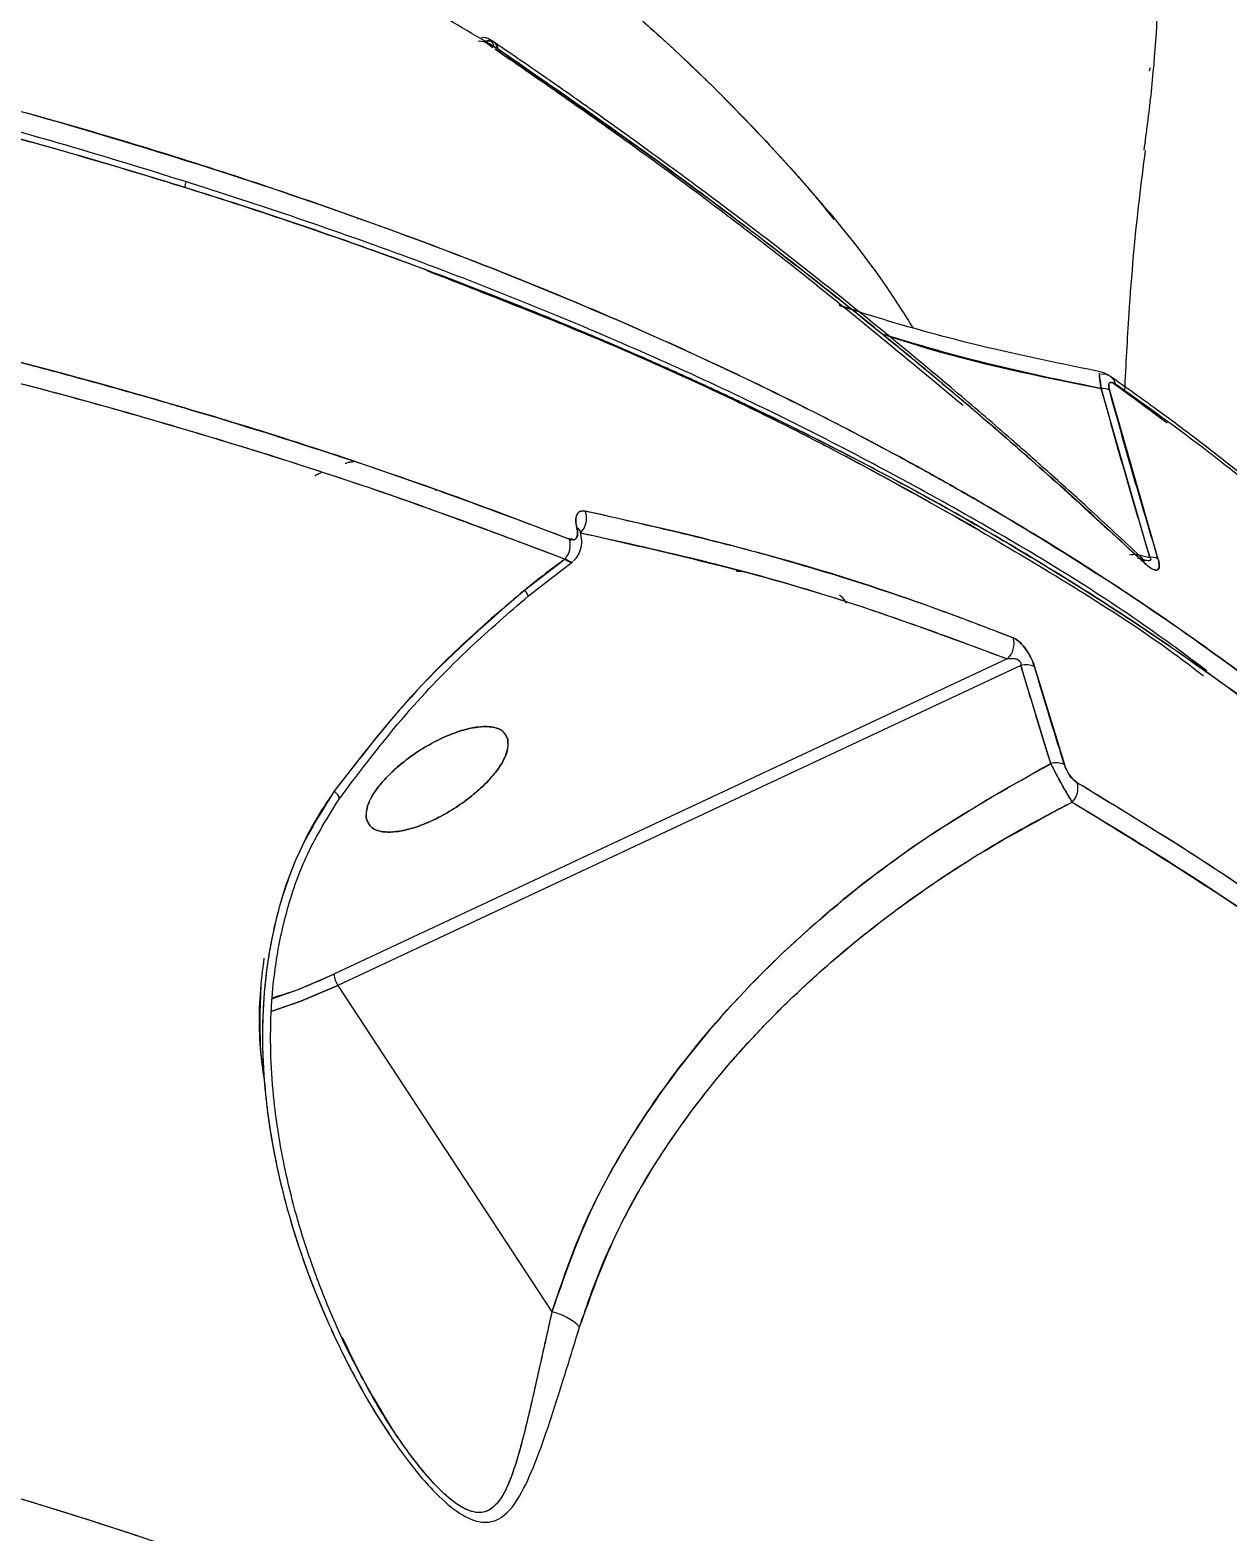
# Model space of a CAD drawing. Header units: millimetres. Extents: x -7083 to 7374, y -8368 to 7509.
# Drawn here: x 1782.1 to 1850.3, y -1719.2 to -1633.7 of the extents above; entities that cross this region are included whole.
import ezdxf

# ---------------------------------------------------------------- set-up
doc = ezdxf.new("R2010")
doc.units = ezdxf.units.MM
for name, color, linetype in [('DIKOM_ОБЪЕКТ', 7, 'Continuous'), ('DIKOM_РАЗМЕР_ЗОНА', 7, 'Continuous'), ('DIKOM_РАЗМЕР_ОБЪЕКТА', 7, 'Continuous')]:
    doc.layers.add(name, color=color, linetype=linetype)
doc.styles.add('style1', font='arial.ttf', dxfattribs={"width": 0.8})
doc.dimstyles.new('1-50', dxfattribs={"dimtxt": 300, "dimasz": 200, "dimexe": 100, "dimexo": 0, "dimgap": 100, "dimtad": 1, "dimtxsty": 'style1', "dimcen": 200, "dimclrd": 7, "dimclre": 7, "dimclrt": 7, "dimadec": 1, "dimazin": 2, "dimtfac": 1, "dimtmove": 0, "dimatfit": 2, "dimfxl": 0, "dimlwd": 25, "dimlwe": 18, "dimarcsym": 0})

# ---------------------------------------------------------------- blocks, each defined once
blk = doc.blocks.new('*D10')
at = {"layer": 'Defpoints', "color": 0, "transparency": 16777216}
for p in [(4593.55, 648.921), (-5583.425, 647.956), (4593.55, -5902.538)]:
    blk.add_point(p, dxfattribs=at)
at = {"layer": 'DIKOM_РАЗМЕР_ОБЪЕКТА', "color": 7, "lineweight": 18, "transparency": 16777216}
for p, q in [((4593.55, 648.921), (4593.55, -6002.538)), ((-5583.425, 647.956), (-5583.425, -6002.538))]:
    blk.add_line(p, q, dxfattribs=at)
at = {"layer": 'DIKOM_РАЗМЕР_ОБЪЕКТА', "color": 7, "lineweight": 25, "transparency": 16777216}
blk.add_line((-5383.425, -5902.538), (4393.55, -5902.538), dxfattribs=at)
at = {"layer": 'DIKOM_РАЗМЕР_ОБЪЕКТА', "color": 7, "transparency": 16777216}
for points in [[(-5383.425, -5869.204), (-5383.425, -5935.871), (-5583.425, -5902.538)], [(4393.55, -5869.204), (4393.55, -5935.871), (4593.55, -5902.538)]]:
    blk.add_solid(points, dxfattribs=at)
at = {"layer": 'DIKOM_РАЗМЕР_ОБЪЕКТА', "color": 7, "transparency": 16777216, "insert": (-226.127, -5649.366), "char_height": 300, "attachment_point": 5, "style": 'style1'}
blk.add_mtext('10150', dxfattribs=at)
blk = doc.blocks.new('*D11')
at = {"layer": 'Defpoints', "color": 0, "transparency": 16777216}
for p in [(-321.712, 5509.064), (-348.712, -4811.525), (5568.58, -4811.525)]:
    blk.add_point(p, dxfattribs=at)
at = {"layer": 'DIKOM_РАЗМЕР_ОБЪЕКТА', "color": 7, "lineweight": 18, "transparency": 16777216}
for p, q in [((-321.712, 5509.064), (5668.58, 5509.064)), ((-348.712, -4811.525), (5668.58, -4811.525))]:
    blk.add_line(p, q, dxfattribs=at)
at = {"layer": 'DIKOM_РАЗМЕР_ОБЪЕКТА', "color": 7, "lineweight": 25, "transparency": 16777216}
blk.add_line((5568.58, 5309.064), (5568.58, -4611.525), dxfattribs=at)
at = {"layer": 'DIKOM_РАЗМЕР_ОБЪЕКТА', "color": 7, "transparency": 16777216}
for points in [[(5535.247, 5309.064), (5601.913, 5309.064), (5568.58, 5509.064)], [(5535.247, -4611.525), (5601.913, -4611.525), (5568.58, -4811.525)]]:
    blk.add_solid(points, dxfattribs=at)
at = {"layer": 'DIKOM_РАЗМЕР_ОБЪЕКТА', "color": 7, "transparency": 16777216, "insert": (5315.306, 775.227), "char_height": 300, "attachment_point": 5, "rotation": 90, "style": 'style1'}
blk.add_mtext('10300', dxfattribs=at)
blk = doc.blocks.new('*D12')
at = {"layer": 'Defpoints', "color": 0, "transparency": 16777216}
for p in [(-621.712, 7509.064), (-373.605, -6811.526), (7273.891, -6811.526)]:
    blk.add_point(p, dxfattribs=at)
at = {"layer": 'DIKOM_РАЗМЕР_ЗОНА', "color": 7, "lineweight": 18, "transparency": 16777216}
for p, q in [((-621.712, 7509.064), (7373.891, 7509.064)), ((-373.605, -6811.526), (7373.891, -6811.526))]:
    blk.add_line(p, q, dxfattribs=at)
at = {"layer": 'DIKOM_РАЗМЕР_ЗОНА', "color": 7, "lineweight": 25, "transparency": 16777216}
blk.add_line((7273.891, 7309.064), (7273.891, -6611.526), dxfattribs=at)
at = {"layer": 'DIKOM_РАЗМЕР_ЗОНА', "color": 7, "transparency": 16777216}
for points in [[(7240.558, 7309.064), (7307.225, 7309.064), (7273.891, 7509.064)], [(7240.558, -6611.526), (7307.225, -6611.526), (7273.891, -6811.526)]]:
    blk.add_solid(points, dxfattribs=at)
at = {"layer": 'DIKOM_РАЗМЕР_ЗОНА', "color": 7, "transparency": 16777216, "insert": (7020.617, 1288.251), "char_height": 300, "attachment_point": 5, "rotation": 90, "style": 'style1'}
blk.add_mtext('14300', dxfattribs=at)
blk = doc.blocks.new('*D13')
at = {"layer": 'Defpoints', "color": 0, "transparency": 16777216}
for p in [(6593.528, 996.237), (-7083.425, 647.956), (6593.528, -8268.308)]:
    blk.add_point(p, dxfattribs=at)
at = {"layer": 'DIKOM_РАЗМЕР_ЗОНА', "color": 7, "lineweight": 18, "transparency": 16777216}
for p, q in [((6593.528, 996.237), (6593.528, -8368.308)), ((-7083.425, 647.956), (-7083.425, -8368.308))]:
    blk.add_line(p, q, dxfattribs=at)
at = {"layer": 'DIKOM_РАЗМЕР_ЗОНА', "color": 7, "lineweight": 25, "transparency": 16777216}
blk.add_line((-6883.425, -8268.308), (6393.528, -8268.308), dxfattribs=at)
at = {"layer": 'DIKOM_РАЗМЕР_ЗОНА', "color": 7, "transparency": 16777216}
for points in [[(-6883.425, -8234.975), (-6883.425, -8301.641), (-7083.425, -8268.308)], [(6393.528, -8234.975), (6393.528, -8301.641), (6593.528, -8268.308)]]:
    blk.add_solid(points, dxfattribs=at)
at = {"layer": 'DIKOM_РАЗМЕР_ЗОНА', "color": 7, "transparency": 16777216, "insert": (322.101, -8015.034), "char_height": 300, "attachment_point": 5, "style": 'style1'}
blk.add_mtext('13650', dxfattribs=at)

msp = doc.modelspace()

# ---------------------------------------------------------------- linework, layer by layer
at = {"layer": 'DIKOM_ОБЪЕКТ', "color": 7, "linetype": 'Continuous', "lineweight": 15}
for p, q in [((1808.525, -1634.375), (1808.21, -1634.178)), ((1807.962, -1634.352), (1807.616, -1634.323)), ((1807.939, -1634.357), (1807.994, -1634.36)), ((1807.994, -1634.36), (1807.946, -1634.358)), ((1807.994, -1634.36), (1807.962, -1634.352)), ((1808.418, -1634.658), (1807.994, -1634.36)), ((1808.449, -1634.686), (1807.994, -1634.36)), ((1808.733, -1634.759), (1808.514, -1634.622)), ((1808.543, -1634.387), (1808.525, -1634.374)), ((1809.394, -1635.362), (1808.687, -1634.856)), ((1808.763, -1634.779), (1808.733, -1634.759)), ((1845.862, -1636.009), (1845.924, -1635.81)), ((1790.947, -1642.368), (1790.91, -1642.622)), ((1800.783, -1644.475), (1800.771, -1644.435)), ((1829.276, -1649.714), (1828.174, -1649.361)), ((1844.805, -1654.556), (1843.833, -1653.83)), ((1846.867, -1656.073), (1843.835, -1653.827)), ((1845.873, -1663.725), (1843.101, -1654.108)), ((1843.574, -1654.196), (1846.342, -1663.798)), ((1800.53, -1658.259), (1800.224, -1658.315)), ((1805.234, -1659.939), (1805.214, -1659.869)), ((1805.621, -1661.281), (1805.613, -1661.257)), ((1813.268, -1662.439), (1813.264, -1662.442)), ((1812.84, -1662.664), (1812.809, -1662.684)), ((1812.84, -1662.833), (1812.872, -1662.755)), ((1812.84, -1662.835), (1812.872, -1662.757)), ((1812.878, -1662.696), (1812.96, -1662.642)), ((1812.91, -1662.703), (1812.967, -1662.637)), ((1812.565, -1663.817), (1810.268, -1665.586)), ((1810.477, -1665.923), (1812.994, -1663.976)), ((1811.618, -1663.468), (1811.615, -1663.47)), ((1845, -1663.521), (1845.873, -1663.725)), ((1845.326, -1663.827), (1845.51, -1663.87)), ((1845.54, -1663.877), (1845.351, -1663.687)), ((1822.602, -1664.524), (1822.329, -1664.534)), ((1837.752, -1669.504), (1799.401, -1687.473)), ((1838.525, -1669.882), (1799.627, -1688.108)), ((1840.229, -1675.474), (1838.525, -1669.882)), ((1839.309, -1669.951), (1841.009, -1675.53)), ((1809.298, -1674.058), (1809.297, -1674.054)), ((1801.265, -1678.686), (1801.267, -1678.691)), ((1799.627, -1688.108), (1811.816, -1706.709)), ((1795.474, -1693.632), (1795.413, -1693.22)), ((1813.26, -1708.012), (1813.399, -1707.563)), ((1802.153, -1712.502), (1802.544, -1713.1)), ((1802.661, -1713.278), (1802.449, -1712.908))]:
    msp.add_line(p, q, dxfattribs=at)
at = {"layer": 'DIKOM_ОБЪЕКТ', "color": 7, "linetype": 'Continuous', "lineweight": 15, "flags": 128}
for points in [[(1799.42, -1677.038), (1799.599, -1677.242), (1799.693, -1677.397), (1799.698, -1677.494), (1799.696, -1677.496)], [(1799.696, -1677.497), (1799.698, -1677.494), (1799.693, -1677.397), (1799.599, -1677.242), (1799.42, -1677.038)], [(1795.802, -1689.601), (1797.524, -1689.004), (1799.627, -1688.108)], [(1799.627, -1688.108), (1797.524, -1689.004), (1795.831, -1689.592)], [(1795.871, -1688.865), (1797.362, -1688.343), (1799.401, -1687.473)]]:
    msp.add_lwpolyline(points, dxfattribs=at)
at = {"layer": 'DIKOM_ОБЪЕКТ', "color": 7, "linetype": 'Continuous', "lineweight": 15}
for centre, radius, start, end in [((1807.932, -1634.699), 0.587, 7.51549, 102.36548), ((1808.236, -1634.941), 0.649, 78.57312, 114.99591), ((1808.257, -1634.974), 0.668, 79.83092, 113.22411), ((1808.245, -1634.815), 0.519, 3.93684, 66.48266), ((1808.246, -1634.813), 0.518, 3.66919, 62.10274), ((1808.209, -1634.794), 0.525, 3.79589, 53.07017), ((1808.209, -1634.794), 0.525, 3.79867, 53.00989), ((1843.212, -1654.028), 0.737, 13.26886, 97.22855), ((1843.203, -1654.033), 0.747, 13.42199, 54.86573), ((1843.184, -1654.977), 0.873, 63.45938, 95.40513), ((1812.638, -1661.498), 1.155, 314.609, 21.04451), ((1813.113, -1662.369), 0.348, 19.12065, 68.68772), ((1813.116, -1662.365), 0.343, 15.70636, 68.93401), ((1811.652, -1663.016), 1.215, 318.77174, 15.64311), ((1844.957, -1664.332), 0.764, 69.87864, 107.40551), ((1844.963, -1664.393), 0.825, 81.42104, 106.53041), ((1845, -1664.153), 0.584, 9.86229, 52.9534), ((1845, -1664.153), 0.584, 9.8626, 52.93081), ((1845.979, -1664.577), 0.859, 64.99312, 97.09889), ((1809.475, -1666.311), 1.074, 21.15568, 42.40609), ((1809.468, -1666.316), 1.082, 21.26236, 42.34536), ((1837.03, -1668.659), 1.112, 310.54205, 18.51139), ((1838.823, -1670.986), 1.144, 64.80488, 105.07659), ((1840.542, -1676.561), 1.132, 65.6286, 106.06236), ((1840.663, -1676.865), 1.122, 314.62266, 15.75821), ((1800.654, -1687.385), 1.255, 184.03627, 215.14927), ((2126.104, -1516.554), 455.766, 204.50707, 221.48123), ((1811.173, -1709.793), 3.151, 45.05219, 78.21097)]:
    msp.add_arc(centre, radius, start, end, dxfattribs=at)
for points, knots in [([(1845.555, -1640.527), (1845.692, -1639.488), (1846.137, -1636.13), (1846.442, -1630.94), (1846.577, -1624.962), (1846.465, -1619.469), (1846.127, -1613.813), (1845.556, -1608.11), (1844.882, -1603.257), (1844.217, -1599.3), (1843.625, -1596.158), (1842.954, -1592.95), (1842.202, -1589.678), (1841.366, -1586.34), (1840.44, -1582.938), (1839.24, -1578.843), (1837.68, -1573.976), (1835.654, -1568.257), (1833.311, -1562.244), (1830.703, -1556.125), (1828.131, -1550.566), (1825.676, -1545.585), (1823.415, -1541.23), (1820.798, -1536.423), (1818.764, -1532.876), (1817.326, -1530.447), (1816.844, -1529.639), (1816.35, -1528.819), (1815.846, -1527.987), (1815.33, -1527.143), (1814.716, -1526.147), (1813.906, -1524.846), (1812.794, -1523.085), (1811.355, -1520.847), (1809.572, -1518.136), (1807.509, -1515.08), (1805.383, -1512.018), (1802.892, -1508.52), (1800.191, -1504.836), (1796.97, -1500.589), (1792.683, -1495.116), (1787.164, -1488.406), (1780.624, -1480.871), (1776.188, -1476.079), (1774.055, -1473.775)], [0, 0, 0, 0, 0.02037, 0.065874, 0.09963, 0.134067, 0.169185, 0.204987, 0.239358, 0.258026, 0.277017, 0.296333, 0.315972, 0.335935, 0.356223, 0.376835, 0.408961, 0.442705, 0.478068, 0.515051, 0.550369, 0.575675, 0.602388, 0.62669, 0.659883, 0.664534, 0.669256, 0.674048, 0.678911, 0.683844, 0.688848, 0.696364, 0.706666, 0.719756, 0.735635, 0.754301, 0.773492, 0.789543, 0.815982, 0.838553, 0.864738, 0.913151, 0.958239, 1, 1, 1, 1]), ([(1808.514, -1634.622), (1807.143, -1633.823), (1804.401, -1632.224), (1800.074, -1628.995), (1795.696, -1625.212), (1791.337, -1620.867), (1787.096, -1616.036), (1783.071, -1610.789), (1779.347, -1605.203), (1776.012, -1599.358), (1773.142, -1593.353), (1770.813, -1587.287), (1769.016, -1581.231), (1768.345, -1577.315), (1768.008, -1575.356)], [0, 0, 0, 0, 0.083619, 0.167165, 0.250418, 0.333851, 0.417302, 0.500489, 0.583737, 0.667137, 0.750458, 0.833395, 0.916626, 1, 1, 1, 1]), ([(1784.1, -1612.011), (1784.85, -1612.366), (1786.874, -1613.324), (1790.101, -1614.971), (1793.561, -1616.831), (1796.383, -1618.44), (1798.638, -1619.78), (1800.619, -1621), (1802.759, -1622.367), (1805.095, -1623.923), (1807.484, -1625.593), (1809.687, -1627.21), (1811.156, -1628.336), (1811.989, -1628.99), (1812.343, -1629.27), (1812.665, -1629.527), (1812.957, -1629.761), (1813.217, -1629.971), (1814.511, -1631.023), (1816.68, -1632.86), (1819.581, -1635.511), (1822.284, -1638.163), (1824.818, -1640.864), (1826.707, -1642.993), (1827.664, -1644.199), (1827.885, -1644.478)], [0, 0, 0, 0, 0.040116, 0.108302, 0.179063, 0.237205, 0.274068, 0.314511, 0.358532, 0.407876, 0.464126, 0.516016, 0.557447, 0.56657, 0.574975, 0.582664, 0.589635, 0.595889, 0.601426, 0.683314, 0.757183, 0.828445, 0.905496, 0.978141, 1, 1, 1, 1]), ([(1784.134, -1612.055), (1787.208, -1613.563), (1793.744, -1616.768), (1802.736, -1622.211), (1811.286, -1628.255), (1818.929, -1634.708), (1825.442, -1641.42), (1829.912, -1646.751), (1831.906, -1649.894), (1832.399, -1650.672)], [0, 0, 0, 0, 0.144492, 0.307235, 0.470994, 0.634492, 0.797022, 0.949771, 1, 1, 1, 1]), ([(1805.766, -1858.814), (1805.037, -1858.205), (1801.156, -1854.964), (1794.33, -1848.888), (1785.302, -1840.58), (1776.509, -1832.056), (1767.932, -1823.339), (1759.583, -1814.429), (1751.466, -1805.332), (1743.586, -1796.051), (1735.947, -1786.592), (1728.554, -1776.958), (1721.411, -1767.154), (1714.524, -1757.186), (1707.896, -1747.058), (1701.53, -1736.774), (1695.433, -1726.342), (1689.606, -1715.764), (1684.054, -1705.047), (1678.781, -1694.197), (1673.79, -1683.218), (1669.084, -1672.116), (1664.669, -1660.896), (1660.536, -1649.568), (1656.732, -1638.125), (1654.219, -1630.157), (1653.062, -1625.983), (1652.979, -1625.682)], [0, 0, 0, 0, 0.009839, 0.05237, 0.094935, 0.137535, 0.180168, 0.222836, 0.265537, 0.308272, 0.35104, 0.393842, 0.436678, 0.479547, 0.52245, 0.565386, 0.608357, 0.651362, 0.694401, 0.737474, 0.780582, 0.823724, 0.866901, 0.910114, 0.953361, 0.996643, 1, 1, 1, 1]), ([(1890.098, -1724.309), (1889.796, -1723.173), (1888.724, -1719.141), (1885.919, -1712.446), (1882.15, -1705.159), (1878.168, -1698.939), (1875.274, -1695.009), (1873.177, -1692.395), (1872.06, -1691.05), (1870.91, -1689.712), (1869.728, -1688.381), (1868.514, -1687.059), (1866.178, -1684.596), (1862.486, -1680.981), (1857.081, -1676.26), (1850.985, -1671.514), (1844.435, -1666.976), (1837.473, -1662.663), (1830.453, -1658.758), (1825.308, -1656.179), (1822.43, -1654.812), (1821.706, -1654.472), (1820.977, -1654.133), (1820.242, -1653.794), (1819.502, -1653.457), (1818.757, -1653.12), (1818.006, -1652.785), (1816.873, -1652.283), (1815.151, -1651.535), (1812.618, -1650.466), (1809.417, -1649.165), (1805.512, -1647.651), (1800.863, -1645.945), (1795.435, -1644.079), (1789.179, -1642.084), (1782.766, -1640.207), (1776.32, -1638.472), (1769.977, -1636.896), (1764.817, -1635.722), (1761.051, -1634.917), (1758.863, -1634.463), (1756.625, -1634.013), (1754.336, -1633.567), (1751.995, -1633.126), (1749.602, -1632.69), (1747.155, -1632.26), (1741.065, -1631.229), (1731.331, -1629.775), (1717.857, -1628.181), (1704.565, -1626.985), (1691.52, -1626.144), (1678.775, -1625.628), (1666.399, -1625.375), (1658.182, -1625.412), (1654.174, -1625.43)], [0, 0, 0, 0, 0.018388, 0.065235, 0.112865, 0.144731, 0.176938, 0.18543, 0.193946, 0.202484, 0.211047, 0.219632, 0.228241, 0.25945, 0.292187, 0.326453, 0.362247, 0.395011, 0.428959, 0.459812, 0.462892, 0.465981, 0.469078, 0.472184, 0.4753, 0.478424, 0.481556, 0.484698, 0.492536, 0.502845, 0.515625, 0.531009, 0.548904, 0.56931, 0.592227, 0.617655, 0.637898, 0.659492, 0.682436, 0.689454, 0.696589, 0.703841, 0.711211, 0.718698, 0.726302, 0.734024, 0.741862, 0.783595, 0.82371, 0.862205, 0.899082, 0.93434, 0.96798, 1, 1, 1, 1]), ([(1654.174, -1625.43), (1660.206, -1625.42), (1672.248, -1625.398), (1689.717, -1626.021), (1706.664, -1627.115), (1723.04, -1628.718), (1738.853, -1630.82), (1753.812, -1633.373), (1767.944, -1636.347), (1781.227, -1639.704), (1793.87, -1643.485), (1805.815, -1647.67), (1817.281, -1652.341), (1828.227, -1657.523), (1838.596, -1663.249), (1848.168, -1669.418), (1856.898, -1676.012), (1864.735, -1682.997), (1871.513, -1690.193), (1877.293, -1697.559), (1882.118, -1705.078), (1886.174, -1712.856), (1888.168, -1718.266), (1889.163, -1720.966)], [0, 0, 0, 0, 0.049192, 0.098197, 0.146954, 0.195582, 0.244195, 0.292909, 0.339036, 0.385421, 0.431645, 0.477638, 0.523501, 0.572107, 0.62079, 0.669667, 0.718838, 0.767884, 0.816666, 0.862527, 0.908356, 0.954249, 1, 1, 1, 1]), ([(1807.994, -1634.36), (1807.988, -1634.359), (1807.977, -1634.356), (1807.967, -1634.353), (1807.962, -1634.352)], [0, 0, 0, 0, 0.559721, 1, 1, 1, 1]), ([(1808.514, -1634.622), (1808.555, -1634.645), (1808.627, -1634.686), (1808.7, -1634.737), (1808.733, -1634.759)], [0, 0, 0, 0, 0.558645, 1, 1, 1, 1]), ([(1845.351, -1663.687), (1844.348, -1662.749), (1842.547, -1661.065), (1840.085, -1658.849), (1838.141, -1657.133), (1836.506, -1655.713), (1833.403, -1653.061), (1829.37, -1649.74), (1824.444, -1645.872), (1821.229, -1643.435), (1818.834, -1641.66), (1817.015, -1640.329), (1814.678, -1638.647), (1811.804, -1636.619), (1809.677, -1635.163), (1808.527, -1634.376)], [0, 0, 0, 0, 0.091948, 0.164976, 0.219189, 0.26249, 0.306653, 0.485001, 0.598718, 0.70378, 0.737874, 0.78436, 0.843549, 0.915431, 1, 1, 1, 1]), ([(1835.236, -1655.077), (1831.915, -1652.312), (1825.99, -1647.38), (1817.025, -1640.629), (1811.324, -1636.675), (1808.573, -1634.767)], [0, 0, 0, 0, 0.397573, 0.709324, 1, 1, 1, 1]), ([(1808.733, -1634.759), (1808.739, -1634.763), (1808.749, -1634.77), (1808.759, -1634.776), (1808.763, -1634.779)], [0, 0, 0, 0, 0.559996, 1, 1, 1, 1]), ([(1808.763, -1634.779), (1812.512, -1637.386), (1820.018, -1642.606), (1829.721, -1650.168), (1838.268, -1657.315), (1843.135, -1661.804), (1845.575, -1664.053)], [0, 0, 0, 0, 0.278766, 0.558214, 0.778604, 1, 1, 1, 1]), ([(1845.575, -1664.053), (1844.421, -1662.977), (1842.176, -1660.882), (1838.783, -1657.86), (1835.509, -1655.031), (1832.358, -1652.394), (1829.175, -1649.803), (1824.247, -1645.91), (1817.515, -1640.831), (1811.623, -1636.757), (1808.763, -1634.779)], [0, 0, 0, 0, 0.105644, 0.205641, 0.299986, 0.388676, 0.471706, 0.563448, 0.788067, 1, 1, 1, 1]), ([(1889.592, -1722.346), (1889.499, -1721.968), (1888.709, -1718.783), (1886.411, -1713.035), (1882.655, -1705.143), (1877.894, -1697.413), (1872.18, -1689.832), (1865.413, -1682.437), (1857.717, -1675.389), (1849.128, -1668.731), (1839.695, -1662.498), (1829.656, -1656.815), (1819.07, -1651.653), (1807.989, -1646.98), (1796.188, -1642.706), (1783.727, -1638.802), (1774.869, -1636.556), (1770.432, -1635.432)], [0, 0, 0, 0, 0.009286, 0.078279, 0.147032, 0.215693, 0.288572, 0.361682, 0.435201, 0.508842, 0.582039, 0.654961, 0.72362, 0.792335, 0.861248, 0.93051, 1, 1, 1, 1]), ([(1770.432, -1635.432), (1773.49, -1636.195), (1779.755, -1637.758), (1788.979, -1640.436), (1798.296, -1643.458), (1807.221, -1646.73), (1815.729, -1650.224), (1823.457, -1653.761), (1828.654, -1656.403), (1831.52, -1657.944), (1832.422, -1658.435), (1833.32, -1658.931), (1834.216, -1659.433), (1835.109, -1659.939), (1838.195, -1661.713), (1843.13, -1664.736), (1849.434, -1669.049), (1854.896, -1673.198), (1859.597, -1677.14), (1863.615, -1680.835), (1867.019, -1684.251), (1869.876, -1687.356), (1872.244, -1690.127), (1874.098, -1692.443), (1875.522, -1694.322), (1876.557, -1695.746), (1877.244, -1696.723), (1877.616, -1697.263), (1877.758, -1697.471), (1877.817, -1697.557), (1877.842, -1697.594), (1877.852, -1697.609), (1877.856, -1697.615), (1877.857, -1697.616)], [0, 0, 0, 0, 0.060818, 0.124616, 0.191392, 0.261148, 0.324998, 0.391155, 0.451283, 0.459289, 0.467326, 0.475394, 0.483493, 0.491622, 0.499781, 0.568378, 0.632084, 0.690897, 0.744819, 0.793849, 0.837987, 0.877232, 0.911586, 0.941047, 0.962014, 0.979529, 0.992086, 0.996765, 0.998659, 0.999461, 0.999808, 0.999959, 1, 1, 1, 1]), ([(1849.125, -1670.186), (1847.921, -1669.292), (1843.768, -1666.213), (1835.763, -1661.381), (1825.156, -1655.699), (1813.685, -1650.488), (1801.461, -1645.717), (1788.427, -1641.444), (1777.586, -1638.324), (1770.859, -1636.804), (1768.966, -1636.377)], [0, 0, 0, 0, 0.060058, 0.20708, 0.354089, 0.501095, 0.64809, 0.795088, 0.942361, 1, 1, 1, 1]), ([(1844.45, -1654.235), (1844.526, -1652.764), (1844.718, -1649.053), (1845.121, -1644.495), (1845.51, -1641.466), (1845.63, -1640.536)], [0, 0, 0, 0, 0.312844, 0.789034, 1, 1, 1, 1]), ([(1804.699, -1647.386), (1808.509, -1648.874), (1816.644, -1652.05), (1828.043, -1657.527), (1838.959, -1663.742), (1845.898, -1668.078), (1848.924, -1670.463), (1848.927, -1670.465)], [0, 0, 0, 0, 0.226784, 0.484089, 0.741223, 0.999716, 1, 1, 1, 1]), ([(1836.199, -1662.192), (1832.985, -1660.389), (1826.553, -1656.783), (1816.196, -1651.89), (1808.782, -1648.973), (1805.152, -1647.545)], [0, 0, 0, 0, 0.337785, 0.675775, 1, 1, 1, 1]), ([(1812.822, -1662.689), (1808.852, -1661.201), (1800.919, -1658.229), (1789.051, -1654.603), (1777.67, -1651.545), (1770.38, -1649.913), (1766.731, -1649.096)], [0, 0, 0, 0, 0.280203, 0.559922, 0.779771, 1, 1, 1, 1]), ([(1766.731, -1649.096), (1768.742, -1649.538), (1772.513, -1650.366), (1777.674, -1651.615), (1781.86, -1652.687), (1785.172, -1653.58), (1787.224, -1654.153), (1788.441, -1654.499), (1788.985, -1654.656), (1789.495, -1654.803), (1789.97, -1654.941), (1790.41, -1655.07), (1793.501, -1655.979), (1798.911, -1657.665), (1806.236, -1660.171), (1810.7, -1661.878), (1812.822, -1662.689)], [0, 0, 0, 0, 0.120822, 0.226649, 0.317481, 0.382191, 0.436321, 0.44875, 0.460452, 0.471429, 0.481681, 0.491206, 0.500006, 0.682433, 0.849098, 1, 1, 1, 1]), ([(1843.05, -1653.146), (1841.212, -1652.772), (1837.3, -1651.976), (1832.345, -1650.704), (1829.247, -1649.72), (1828.212, -1649.391)], [0, 0, 0, 0, 0.371184, 0.789939, 1, 1, 1, 1]), ([(1766.536, -1650.252), (1771.159, -1651.299), (1780.398, -1653.389), (1792.512, -1656.834), (1803.257, -1660.298), (1809.461, -1662.644), (1812.565, -1663.817)], [0, 0, 0, 0, 0.280199, 0.559918, 0.779768, 1, 1, 1, 1]), ([(1766.536, -1650.252), (1770.653, -1651.179), (1778.892, -1653.032), (1790.622, -1656.271), (1801.935, -1659.818), (1809.016, -1662.482), (1812.565, -1663.817)], [0, 0, 0, 0, 0.249196, 0.49863, 0.748745, 1, 1, 1, 1]), ([(1830.625, -1650.994), (1831.276, -1651.207), (1835.414, -1652.558), (1839.586, -1653.399), (1843.101, -1654.108)], [0, 0, 0, 0, 0.157387, 1, 1, 1, 1]), ([(1843.101, -1654.108), (1840.463, -1653.562), (1836.302, -1652.702), (1832.156, -1651.46), (1830.639, -1651.006)], [0, 0, 0, 0, 0.634013, 1, 1, 1, 1]), ([(1843.013, -1653.252), (1843.013, -1653.252), (1843.002, -1653.279), (1843.023, -1653.548), (1843.075, -1653.918), (1843.101, -1654.108)], [0, 0, 0, 0, 0.014207, 0.494018, 1, 1, 1, 1]), ([(1843.101, -1654.108), (1843.086, -1654.006), (1843.056, -1653.803), (1843.019, -1653.481), (1843.002, -1653.257), (1843.017, -1653.232), (1843.019, -1653.229)], [0, 0, 0, 0, 0.230615, 0.460509, 0.918559, 1, 1, 1, 1]), ([(1843.634, -1653.423), (1843.527, -1653.358), (1843.314, -1653.229), (1843.133, -1653.183), (1843.044, -1653.16)], [0, 0, 0, 0, 0.505515, 1, 1, 1, 1]), ([(1843.574, -1654.196), (1843.56, -1654.138), (1843.533, -1654.021), (1843.533, -1653.846), (1843.636, -1653.697), (1843.812, -1653.795), (1843.929, -1653.859)], [0, 0, 0, 0, 0.125421, 0.251043, 0.501275, 1, 1, 1, 1]), ([(1843.929, -1653.859), (1843.87, -1653.823), (1843.753, -1653.751), (1843.631, -1653.745), (1843.562, -1653.803), (1843.533, -1653.891), (1843.533, -1654.022), (1843.56, -1654.138), (1843.574, -1654.196)], [0, 0, 0, 0, 0.249591, 0.499094, 0.629881, 0.749877, 0.874735, 1, 1, 1, 1]), ([(1869.863, -1677.667), (1869.215, -1676.861), (1868.052, -1675.416), (1866.424, -1673.53), (1865.122, -1672.076), (1864.014, -1670.877), (1861.89, -1668.642), (1859.071, -1665.869), (1855.539, -1662.682), (1853.193, -1660.694), (1851.424, -1659.254), (1850.07, -1658.175), (1848.317, -1656.821), (1846.145, -1655.198), (1844.515, -1654.046), (1843.634, -1653.423)], [0, 0, 0, 0, 0.09177, 0.164621, 0.218608, 0.261893, 0.306066, 0.484392, 0.598077, 0.702949, 0.737219, 0.783885, 0.843218, 0.915243, 1, 1, 1, 1]), ([(1870.074, -1678.039), (1869.185, -1676.94), (1867.329, -1674.647), (1864.323, -1671.312), (1862.021, -1668.946), (1860.639, -1667.591), (1860.189, -1667.154), (1859.733, -1666.716), (1859.269, -1666.275), (1858.798, -1665.832), (1858.082, -1665.166), (1856.981, -1664.162), (1855.339, -1662.71), (1853.239, -1660.924), (1850.643, -1658.82), (1847.52, -1656.413), (1845.178, -1654.747), (1843.929, -1653.859)], [0, 0, 0, 0, 0.125697, 0.262518, 0.392122, 0.409732, 0.42749, 0.445395, 0.463449, 0.48165, 0.499999, 0.545844, 0.606685, 0.682521, 0.773352, 0.879178, 1, 1, 1, 1]), ([(1843.101, -1654.108), (1843.601, -1655.904), (1844.494, -1659.111), (1845.452, -1662.315), (1845.873, -1663.725)], [0, 0, 0, 0, 0.559997, 1, 1, 1, 1]), ([(1846.342, -1663.798), (1845.808, -1662.007), (1844.854, -1658.807), (1843.965, -1655.605), (1843.574, -1654.196)], [0, 0, 0, 0, 0.559997, 1, 1, 1, 1]), ([(1798.308, -1659.071), (1798.344, -1659.049), (1798.452, -1658.983), (1798.582, -1658.93), (1798.669, -1658.894)], [0, 0, 0, 0, 0.332856, 1, 1, 1, 1]), ([(1800.049, -1658.365), (1800.063, -1658.361), (1800.223, -1658.306), (1800.389, -1658.283), (1800.541, -1658.262)], [0, 0, 0, 0, 0.083709, 1, 1, 1, 1]), ([(1813.715, -1661.083), (1813.604, -1661.08), (1813.382, -1661.072), (1813.211, -1661.304), (1813.155, -1661.634), (1813.212, -1661.908), (1813.24, -1662.045)], [0, 0, 0, 0, 0.279502, 0.559696, 0.780207, 1, 1, 1, 1]), ([(1813.24, -1662.045), (1813.209, -1661.89), (1813.149, -1661.58), (1813.232, -1661.26), (1813.416, -1661.067), (1813.616, -1661.078), (1813.715, -1661.083)], [0, 0, 0, 0, 0.250023, 0.500454, 0.750725, 1, 1, 1, 1]), ([(1813.715, -1661.083), (1815.518, -1661.475), (1819.038, -1662.24), (1824.091, -1663.564), (1828.95, -1665.008), (1833.635, -1666.577), (1836.62, -1667.737), (1838.084, -1668.306)], [0, 0, 0, 0, 0.207436, 0.40497, 0.603836, 0.805731, 1, 1, 1, 1]), ([(1838.084, -1668.306), (1835.962, -1667.495), (1831.721, -1665.873), (1823.701, -1663.366), (1817.503, -1661.949), (1813.715, -1661.083)], [0, 0, 0, 0, 0.280106, 0.559986, 1, 1, 1, 1]), ([(1812.822, -1662.689), (1812.905, -1662.709), (1813.072, -1662.748), (1813.232, -1662.627), (1813.289, -1662.43), (1813.282, -1662.224), (1813.254, -1662.104), (1813.24, -1662.045)], [0, 0, 0, 0, 0.250025, 0.499448, 0.749226, 0.876078, 1, 1, 1, 1]), ([(1813.24, -1662.045), (1813.263, -1662.175), (1813.309, -1662.435), (1813.21, -1662.652), (1813.045, -1662.746), (1812.896, -1662.708), (1812.822, -1662.689)], [0, 0, 0, 0, 0.278882, 0.558369, 0.778837, 1, 1, 1, 1]), ([(1813.043, -1663.91), (1813.12, -1663.839), (1813.302, -1663.673), (1813.474, -1663.286), (1813.552, -1662.789), (1813.479, -1662.434), (1813.442, -1662.254)], [0, 0, 0, 0, 0.18929, 0.448582, 0.722177, 1, 1, 1, 1]), ([(1813.442, -1662.254), (1813.437, -1662.235), (1813.426, -1662.197), (1813.425, -1662.175), (1813.418, -1662.184), (1813.418, -1662.184)], [0, 0, 0, 0, 0.493321, 0.98405, 1, 1, 1, 1]), ([(1813.449, -1662.32), (1815.868, -1662.854), (1820.705, -1663.921), (1828.924, -1666.218), (1834.403, -1668.257), (1837.752, -1669.504)], [0, 0, 0, 0, 0.280103, 0.559983, 1, 1, 1, 1]), ([(1813.449, -1662.32), (1817.748, -1663.298), (1826.339, -1665.252), (1833.95, -1668.087), (1837.752, -1669.504)], [0, 0, 0, 0, 0.500503, 1, 1, 1, 1]), ([(1812.565, -1663.817), (1812.081, -1664.177), (1811.305, -1664.754), (1810.552, -1665.359), (1810.268, -1665.586)], [0, 0, 0, 0, 0.624196, 1, 1, 1, 1]), ([(1812.98, -1663.958), (1812.975, -1663.965), (1812.957, -1663.994), (1812.842, -1663.992), (1812.682, -1663.891), (1812.565, -1663.817)], [0, 0, 0, 0, 0.093086, 0.33889, 1, 1, 1, 1]), ([(1812.565, -1663.817), (1812.716, -1663.928), (1812.871, -1664.043), (1812.917, -1663.984), (1812.918, -1663.983)], [0, 0, 0, 0, 0.971854, 1, 1, 1, 1]), ([(1845.873, -1663.725), (1845.886, -1663.742), (1845.91, -1663.773), (1845.928, -1663.814), (1845.932, -1663.84), (1845.929, -1663.864), (1845.91, -1663.892), (1845.858, -1663.911), (1845.708, -1663.917), (1845.48, -1663.873), (1845.275, -1663.796), (1845.19, -1663.764)], [0, 0, 0, 0, 0.052639, 0.0971, 0.118154, 0.139501, 0.186139, 0.265684, 0.370658, 0.7386, 1, 1, 1, 1]), ([(1845.873, -1663.725), (1845.888, -1663.744), (1845.915, -1663.78), (1845.935, -1663.835), (1845.926, -1663.876), (1845.879, -1663.91), (1845.777, -1663.917), (1845.654, -1663.904), (1845.567, -1663.881), (1845.535, -1663.872)], [0, 0, 0, 0, 0.092954, 0.17259, 0.252133, 0.344844, 0.568165, 0.842989, 1, 1, 1, 1]), ([(1845.575, -1664.053), (1845.811, -1664.247), (1846.106, -1664.49), (1846.337, -1664.441), (1846.411, -1664.331), (1846.424, -1664.114), (1846.369, -1663.904), (1846.342, -1663.798)], [0, 0, 0, 0, 0.498017, 0.623673, 0.7495, 0.874752, 1, 1, 1, 1]), ([(1846.342, -1663.798), (1846.369, -1663.904), (1846.424, -1664.115), (1846.411, -1664.328), (1846.339, -1664.441), (1846.185, -1664.472), (1845.927, -1664.361), (1845.692, -1664.156), (1845.575, -1664.053)], [0, 0, 0, 0, 0.125096, 0.250084, 0.368464, 0.500677, 0.74976, 1, 1, 1, 1]), ([(1810.268, -1665.586), (1809.137, -1666.547), (1806.878, -1668.464), (1803.149, -1672.22), (1800.837, -1675.208), (1799.42, -1677.038)], [0, 0, 0, 0, 0.280028, 0.559127, 1, 1, 1, 1]), ([(1810.268, -1665.586), (1808.268, -1667.319), (1804.253, -1670.796), (1801.035, -1674.953), (1799.42, -1677.038)], [0, 0, 0, 0, 0.498349, 1, 1, 1, 1]), ([(1799.696, -1677.496), (1800.932, -1675.86), (1803.222, -1672.829), (1806.906, -1669.007), (1809.36, -1666.888), (1810.477, -1665.923)], [0, 0, 0, 0, 0.389813, 0.722091, 1, 1, 1, 1]), ([(1828.592, -1666.336), (1828.574, -1666.291), (1828.506, -1666.115), (1828.329, -1665.98), (1828.197, -1665.879)], [0, 0, 0, 0, 0.257121, 1, 1, 1, 1]), ([(1838.084, -1668.306), (1838.186, -1668.36), (1838.392, -1668.468), (1838.695, -1668.788), (1838.927, -1669.114), (1839.086, -1669.39), (1839.22, -1669.677), (1839.28, -1669.86), (1839.309, -1669.951)], [0, 0, 0, 0, 0.248293, 0.498044, 0.625005, 0.748636, 0.873864, 1, 1, 1, 1]), ([(1839.309, -1669.951), (1839.242, -1669.764), (1839.107, -1669.389), (1838.752, -1668.847), (1838.393, -1668.469), (1838.187, -1668.36), (1838.084, -1668.306)], [0, 0, 0, 0, 0.249741, 0.499174, 0.750247, 1, 1, 1, 1]), ([(1837.752, -1669.504), (1837.906, -1669.483), (1838.104, -1669.456), (1838.349, -1669.538), (1838.445, -1669.604), (1838.499, -1669.676), (1838.526, -1669.741), (1838.535, -1669.813), (1838.529, -1669.858), (1838.525, -1669.882)], [0, 0, 0, 0, 0.498281, 0.639407, 0.749005, 0.808026, 0.866278, 0.928875, 1, 1, 1, 1]), ([(1837.752, -1669.504), (1837.897, -1669.484), (1838.082, -1669.459), (1838.314, -1669.524), (1838.421, -1669.582), (1838.493, -1669.66), (1838.526, -1669.739), (1838.535, -1669.812), (1838.529, -1669.858), (1838.525, -1669.882)], [0, 0, 0, 0, 0.470852, 0.600381, 0.710224, 0.804347, 0.864481, 0.928431, 1, 1, 1, 1]), ([(1838.525, -1669.882), (1838.835, -1670.927), (1839.39, -1672.794), (1839.972, -1674.655), (1840.229, -1675.474)], [0, 0, 0, 0, 0.559999, 1, 1, 1, 1]), ([(1841.009, -1675.53), (1840.684, -1674.491), (1840.104, -1672.634), (1839.552, -1670.771), (1839.309, -1669.951)], [0, 0, 0, 0, 0.559999, 1, 1, 1, 1]), ([(1809.311, -1674.106), (1809.237, -1673.937), (1809.069, -1673.553), (1808.406, -1673.349), (1807.594, -1673.372), (1806.78, -1673.542), (1805.837, -1673.879), (1804.834, -1674.375), (1803.857, -1674.992), (1802.991, -1675.671), (1802.292, -1676.351), (1801.652, -1677.143), (1801.219, -1677.964), (1801.242, -1678.429), (1801.252, -1678.634)], [0, 0, 0, 0, 0.088709, 0.201691, 0.268463, 0.341464, 0.419367, 0.5, 0.580633, 0.658536, 0.731537, 0.798309, 0.911291, 1, 1, 1, 1]), ([(1801.252, -1678.634), (1801.244, -1678.403), (1801.228, -1677.932), (1801.677, -1677.113), (1802.291, -1676.351), (1802.991, -1675.671), (1803.857, -1674.992), (1804.834, -1674.375), (1805.837, -1673.879), (1806.78, -1673.542), (1807.594, -1673.373), (1808.374, -1673.35), (1809.049, -1673.541), (1809.225, -1673.92), (1809.311, -1674.106)], [0, 0, 0, 0, 0.098697, 0.20171, 0.26835, 0.341474, 0.419372, 0.5, 0.580628, 0.658526, 0.731648, 0.79829, 0.901302, 1, 1, 1, 1]), ([(1809.311, -1674.106), (1809.318, -1674.337), (1809.334, -1674.808), (1808.885, -1675.628), (1808.271, -1676.389), (1807.571, -1677.069), (1806.705, -1677.749), (1805.729, -1678.365), (1804.725, -1678.861), (1803.782, -1679.198), (1802.968, -1679.368), (1802.188, -1679.391), (1801.513, -1679.2), (1801.337, -1678.82), (1801.252, -1678.634)], [0, 0, 0, 0, 0.098697, 0.20171, 0.26835, 0.341474, 0.419372, 0.5, 0.580628, 0.658526, 0.731648, 0.79829, 0.901302, 1, 1, 1, 1]), ([(1801.252, -1678.634), (1801.325, -1678.803), (1801.493, -1679.187), (1802.156, -1679.392), (1802.969, -1679.368), (1803.782, -1679.198), (1804.725, -1678.861), (1805.729, -1678.365), (1806.705, -1677.749), (1807.571, -1677.069), (1808.27, -1676.389), (1808.91, -1675.597), (1809.344, -1674.777), (1809.321, -1674.311), (1809.311, -1674.106)], [0, 0, 0, 0, 0.088709, 0.201691, 0.268463, 0.341464, 0.419367, 0.5, 0.580633, 0.658536, 0.731537, 0.798309, 0.911291, 1, 1, 1, 1]), ([(1811.816, -1706.709), (1812.374, -1705.074), (1813.484, -1701.817), (1815.96, -1697.196), (1818.938, -1692.815), (1822.797, -1688.265), (1827.666, -1683.683), (1833.596, -1679.202), (1838.016, -1676.718), (1840.229, -1675.474)], [0, 0, 0, 0, 0.125132, 0.249318, 0.374023, 0.499479, 0.664889, 0.832218, 1, 1, 1, 1]), ([(1840.229, -1675.474), (1837.772, -1676.866), (1832.856, -1679.651), (1826.335, -1684.783), (1821.012, -1690.155), (1816.916, -1695.619), (1813.815, -1700.977), (1812.484, -1704.794), (1811.816, -1706.709)], [0, 0, 0, 0, 0.186735, 0.373587, 0.560185, 0.707286, 0.853179, 1, 1, 1, 1]), ([(1840.229, -1675.474), (1840.349, -1675.706), (1840.588, -1676.171), (1840.962, -1676.843), (1841.256, -1677.35), (1841.387, -1677.561), (1841.451, -1677.663)], [0, 0, 0, 0, 0.288729, 0.576275, 0.793446, 1, 1, 1, 1]), ([(1841.451, -1677.663), (1841.372, -1677.536), (1841.214, -1677.281), (1840.888, -1676.712), (1840.537, -1676.073), (1840.332, -1675.674), (1840.229, -1675.474)], [0, 0, 0, 0, 0.250118, 0.499876, 0.749704, 1, 1, 1, 1]), ([(1841.009, -1675.53), (1841.027, -1675.584), (1841.064, -1675.691), (1841.143, -1675.858), (1841.234, -1676.021), (1841.37, -1676.22), (1841.551, -1676.429), (1841.679, -1676.517), (1841.743, -1676.561)], [0, 0, 0, 0, 0.127023, 0.251168, 0.375045, 0.501117, 0.750636, 1, 1, 1, 1]), ([(1841.743, -1676.561), (1841.671, -1676.51), (1841.527, -1676.409), (1841.3, -1676.132), (1841.113, -1675.816), (1841.044, -1675.626), (1841.009, -1675.53)], [0, 0, 0, 0, 0.280608, 0.560202, 0.779604, 1, 1, 1, 1]), ([(1799.42, -1677.038), (1798.675, -1678.228), (1797.191, -1680.597), (1795.918, -1684.664), (1795.304, -1688.83), (1795.314, -1693.035), (1795.834, -1697.178), (1796.947, -1701.907), (1798.844, -1707.123), (1801.227, -1711.729), (1803.487, -1715.099), (1805.175, -1717.106), (1806.737, -1718.386), (1807.999, -1718.823), (1809.172, -1718.417), (1810.123, -1717.087), (1810.982, -1715.076), (1811.774, -1712.776), (1812.562, -1710.28), (1813.119, -1708.47), (1813.398, -1707.563)], [0, 0, 0, 0, 0.062114, 0.123723, 0.185539, 0.247439, 0.309439, 0.371083, 0.46424, 0.558285, 0.605634, 0.653609, 0.68597, 0.71823, 0.750411, 0.801205, 0.851546, 0.9011, 0.950434, 1, 1, 1, 1]), ([(1799.42, -1677.038), (1799.031, -1677.618), (1798.242, -1678.793), (1797.305, -1680.703), (1796.543, -1682.705), (1795.928, -1684.942), (1795.492, -1687.471), (1795.295, -1690.296), (1795.38, -1693.636), (1795.874, -1697.399), (1796.749, -1701.023), (1797.757, -1704.114), (1798.775, -1706.695), (1799.848, -1709.015), (1800.913, -1711.02), (1801.781, -1712.52), (1802.347, -1713.352), (1802.553, -1713.655)], [0, 0, 0, 0, 0.053713, 0.108675, 0.16162, 0.216328, 0.284751, 0.35649, 0.432021, 0.540051, 0.647436, 0.71911, 0.791714, 0.862993, 0.918598, 0.970379, 1, 1, 1, 1]), ([(1841.743, -1676.561), (1844.206, -1678.052), (1849.037, -1680.979), (1855.573, -1685.56), (1861.678, -1690.307), (1867.316, -1695.26), (1872.548, -1700.419), (1875.605, -1703.967), (1877.112, -1705.717)], [0, 0, 0, 0, 0.173342, 0.340009, 0.5, 0.6711, 0.837766, 1, 1, 1, 1]), ([(1877.112, -1705.717), (1875.367, -1703.703), (1871.881, -1699.679), (1865.912, -1693.947), (1859.018, -1688.129), (1851.08, -1682.269), (1844.858, -1678.465), (1841.743, -1676.561)], [0, 0, 0, 0, 0.187019, 0.373556, 0.559898, 0.779649, 1, 1, 1, 1]), ([(1802.449, -1712.908), (1801.774, -1711.786), (1800.46, -1709.603), (1798.993, -1706.301), (1797.922, -1703.421), (1797.165, -1700.916), (1796.478, -1698.091), (1795.868, -1694.36), (1795.716, -1690.4), (1796.061, -1686.728), (1796.714, -1683.668), (1797.838, -1680.467), (1799.062, -1678.511), (1799.696, -1677.496)], [0, 0, 0, 0, 0.107874, 0.20999, 0.292926, 0.356755, 0.420319, 0.525135, 0.658063, 0.73408, 0.816821, 0.905003, 1, 1, 1, 1]), ([(1813.398, -1707.563), (1814.03, -1705.802), (1815.291, -1702.288), (1818.172, -1697.355), (1821.649, -1692.732), (1825.779, -1688.394), (1830.5, -1684.393), (1835.73, -1680.738), (1839.547, -1678.687), (1841.451, -1677.663)], [0, 0, 0, 0, 0.139584, 0.278489, 0.418657, 0.558954, 0.705577, 0.853132, 1, 1, 1, 1]), ([(1813.399, -1707.563), (1813.753, -1706.513), (1814.466, -1704.405), (1815.91, -1701.338), (1817.447, -1698.637), (1819.029, -1696.256), (1820.544, -1694.226), (1822.209, -1692.222), (1824.143, -1690.117), (1826.401, -1687.919), (1829.089, -1685.59), (1832.103, -1683.272), (1835.241, -1681.158), (1838.374, -1679.271), (1840.401, -1678.212), (1841.451, -1677.663)], [0, 0, 0, 0, 0.082799, 0.166272, 0.251014, 0.311511, 0.375107, 0.43483, 0.499305, 0.57974, 0.658556, 0.749547, 0.844839, 0.919658, 1, 1, 1, 1]), ([(1841.451, -1677.663), (1844.101, -1679.272), (1849.395, -1682.486), (1856.636, -1687.641), (1863.734, -1693.355), (1870.587, -1699.683), (1874.714, -1704.407), (1876.78, -1706.772)], [0, 0, 0, 0, 0.187016, 0.373551, 0.559893, 0.779646, 1, 1, 1, 1]), ([(1841.451, -1677.663), (1844.962, -1679.82), (1851.984, -1684.132), (1861.258, -1691.215), (1869.686, -1698.705), (1874.411, -1704.078), (1876.78, -1706.772)], [0, 0, 0, 0, 0.249319, 0.498607, 0.748583, 1, 1, 1, 1]), ([(1795.379, -1692.988), (1795.365, -1692.899), (1795.148, -1691.451), (1795.094, -1689.278), (1795.349, -1687.23), (1795.434, -1686.551)], [0, 0, 0, 0, 0.042136, 0.682333, 1, 1, 1, 1]), ([(1795.447, -1693.486), (1795.414, -1693.273), (1795.236, -1692.145), (1795.164, -1690.31), (1795.233, -1688.699), (1795.262, -1688.016)], [0, 0, 0, 0, 0.118284, 0.626173, 1, 1, 1, 1]), ([(1799.401, -1687.473), (1798.63, -1687.822), (1797.438, -1688.362), (1796.311, -1688.701), (1795.913, -1688.821)], [0, 0, 0, 0, 0.646742, 1, 1, 1, 1]), ([(1869.372, -1774.144), (1869.344, -1774.095), (1867.709, -1771.222), (1863.451, -1765.848), (1856.549, -1758.1), (1848.483, -1750.825), (1839.468, -1743.986), (1829.465, -1737.598), (1818.491, -1731.66), (1806.363, -1726.102), (1793.102, -1720.991), (1778.745, -1716.39), (1763.58, -1712.389), (1747.599, -1709.001), (1730.861, -1706.171), (1719.09, -1704.812), (1713.187, -1704.131)], [0, 0, 0, 0, 0.001329, 0.076857, 0.152379, 0.227428, 0.302231, 0.377012, 0.451992, 0.527396, 0.606653, 0.685405, 0.763867, 0.842287, 0.920914, 1, 1, 1, 1]), ([(1873.268, -1780.89), (1872.99, -1780.332), (1871.891, -1778.127), (1869.58, -1774.364), (1866.317, -1769.589), (1862.939, -1765.309), (1859.577, -1761.483), (1856.31, -1758.085), (1852.762, -1754.704), (1848.997, -1751.413), (1845.641, -1748.711), (1842.811, -1746.567), (1840.511, -1744.898), (1838.111, -1743.228), (1835.606, -1741.56), (1832.995, -1739.895), (1830.274, -1738.236), (1826.929, -1736.283), (1822.846, -1734.032), (1817.891, -1731.487), (1812.508, -1728.922), (1806.849, -1726.429), (1801.542, -1724.269), (1796.666, -1722.413), (1792.31, -1720.849), (1787.402, -1719.187), (1783.698, -1718.013), (1781.124, -1717.234), (1780.265, -1716.977), (1779.389, -1716.718), (1778.498, -1716.457), (1777.59, -1716.194), (1776.516, -1715.888), (1775.105, -1715.491), (1773.182, -1714.961), (1770.719, -1714.303), (1767.702, -1713.526), (1764.258, -1712.678), (1760.76, -1711.859), (1756.712, -1710.956), (1752.387, -1710.046), (1747.313, -1709.052), (1740.664, -1707.843), (1732.299, -1706.499), (1722.627, -1705.169), (1716.252, -1704.468), (1713.187, -1704.131)], [0, 0, 0, 0, 0.013827, 0.054629, 0.096024, 0.138013, 0.169162, 0.20094, 0.233346, 0.266383, 0.2981, 0.315326, 0.332851, 0.350674, 0.368797, 0.387219, 0.405939, 0.42496, 0.454605, 0.485743, 0.518375, 0.552501, 0.585092, 0.608444, 0.633094, 0.655519, 0.686149, 0.690441, 0.694798, 0.69922, 0.703708, 0.70826, 0.712877, 0.719812, 0.729319, 0.741399, 0.756051, 0.773276, 0.790984, 0.805796, 0.830193, 0.851021, 0.875183, 0.919858, 0.961464, 1, 1, 1, 1]), ([(1811.816, -1706.709), (1811.533, -1707.979), (1810.967, -1710.508), (1810.322, -1713.368), (1809.75, -1715.443), (1809.241, -1716.836), (1808.652, -1717.778), (1807.94, -1718.183), (1807.168, -1718.12), (1806.267, -1717.604), (1805.018, -1716.476), (1803.518, -1714.6), (1801.618, -1711.746), (1800.533, -1709.499), (1799.892, -1708.173)], [0, 0, 0, 0, 0.140271, 0.279527, 0.352723, 0.425679, 0.497527, 0.542638, 0.586944, 0.631813, 0.677538, 0.770553, 0.864563, 1, 1, 1, 1]), ([(1811.816, -1706.709), (1811.779, -1706.873), (1811.699, -1707.228), (1811.572, -1707.795), (1811.397, -1708.577), (1811.242, -1709.273), (1811.057, -1710.104), (1810.87, -1710.938), (1810.625, -1712.019), (1810.368, -1713.107), (1810.111, -1714.126), (1809.86, -1715.029), (1809.599, -1715.855), (1809.307, -1716.617), (1808.954, -1717.302), (1808.459, -1717.93), (1807.833, -1718.217), (1807.082, -1718.053), (1806.475, -1717.724), (1805.835, -1717.223), (1805.213, -1716.617), (1804.586, -1715.914), (1803.795, -1714.928), (1802.876, -1713.644), (1802.218, -1712.573), (1801.905, -1712.063)], [0, 0, 0, 0, 0.020584, 0.044573, 0.071969, 0.121086, 0.135644, 0.182659, 0.233945, 0.286261, 0.339985, 0.387921, 0.430109, 0.479833, 0.528226, 0.574791, 0.647118, 0.68293, 0.719497, 0.753933, 0.791978, 0.82619, 0.864159, 0.93526, 1, 1, 1, 1])]:
    msp.add_open_spline(points, degree=3, knots=knots, dxfattribs=at)
msp.add_open_spline([(1805.363, -1858.881), (1799.308, -1853.596), (1787.197, -1843.025), (1770.102, -1826.213), (1753.836, -1808.743), (1738.505, -1790.58), (1724.12, -1771.778), (1710.716, -1752.372), (1698.317, -1732.401), (1686.951, -1711.904), (1676.632, -1690.924), (1667.41, -1669.497), (1659.201, -1647.693), (1654.668, -1632.865), (1652.402, -1625.45)], degree=3, dxfattribs=at)

# ---------------------------------------------------------------- dimensions: what is measured, and where the dimension line sits
at = {"layer": 'DIKOM_РАЗМЕР_ЗОНА'}
dim = msp.add_linear_dim(base=(7273.891, -6811.526), p1=(-621.712, 7509.064), p2=(-373.605, -6811.526), angle=90, text='14300', dimstyle='1-50', dxfattribs=at)
dim.commit()
dim.dimension.update_dxf_attribs({"geometry": '*D12', "text_midpoint": (7273.891, 1288.251), "dimtype": 160})
dim = msp.add_linear_dim(base=(6593.528, -8268.308), p1=(-7083.425, 647.956), p2=(6593.528, 996.237), text='13650', dimstyle='1-50', dxfattribs=at)
dim.commit()
dim.dimension.update_dxf_attribs({"geometry": '*D13', "text_midpoint": (322.101, -8268.308), "dimtype": 160})
at = {"layer": 'DIKOM_РАЗМЕР_ОБЪЕКТА'}
dim = msp.add_linear_dim(base=(5568.58, -4811.525), p1=(-321.712, 5509.064), p2=(-348.712, -4811.525), angle=90, text='10300', dimstyle='1-50', dxfattribs=at)
dim.commit()
dim.dimension.update_dxf_attribs({"geometry": '*D11', "text_midpoint": (5568.58, 775.227), "dimtype": 160})
dim = msp.add_linear_dim(base=(4593.55, -5902.538), p1=(-5583.425, 647.956), p2=(4593.55, 648.921), text='10150', dimstyle='1-50', dxfattribs=at)
dim.commit()
dim.dimension.update_dxf_attribs({"geometry": '*D10', "text_midpoint": (-226.127, -5902.538), "dimtype": 160})

doc.saveas('drawing.dxf')
